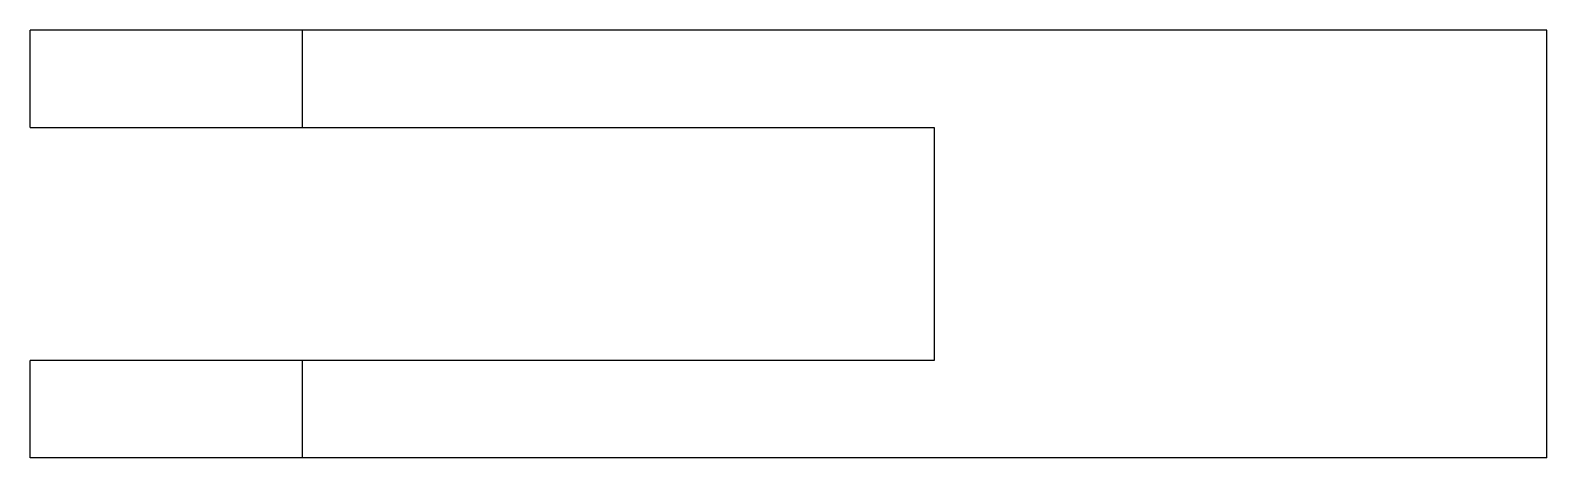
# Model space of a CAD drawing. Header units: metres. Extents: x -26.5 to 51.5, y -22 to 0.
import ezdxf

# ---------------------------------------------------------------- set-up
doc = ezdxf.new("R2010")
doc.units = ezdxf.units.M

msp = doc.modelspace()

# ---------------------------------------------------------------- linework, layer by layer
for points in [[(-26.5, -5), (-26.5, -4.9), (-26.5, -4.8), (-26.5, -4.7), (-26.5, -4.6), (-26.5, -4.5), (-26.5, -4.4), (-26.5, -4.3), (-26.5, -4.2), (-26.5, -4.1), (-26.5, -4), (-26.5, -3.9), (-26.5, -3.8), (-26.5, -3.7), (-26.5, -3.6), (-26.5, -3.5), (-26.5, -3.4), (-26.5, -3.3), (-26.5, -3.2), (-26.5, -3.1), (-26.5, -3), (-26.5, -2.9), (-26.5, -2.8), (-26.5, -2.7), (-26.5, -2.6), (-26.5, -2.5), (-26.5, -2.4), (-26.5, -2.3), (-26.5, -2.2), (-26.5, -2.1), (-26.5, -2), (-26.5, -1.9), (-26.5, -1.8), (-26.5, -1.7), (-26.5, -1.6), (-26.5, -1.5), (-26.5, -1.4), (-26.5, -1.3), (-26.5, -1.2), (-26.5, -1.1), (-26.5, -1), (-26.5, -0.9), (-26.5, -0.8), (-26.5, -0.7), (-26.5, -0.6), (-26.5, -0.5), (-26.5, -0.4), (-26.5, -0.3), (-26.5, -0.2), (-26.5, -0.1), (-26.5, 0)], [(-12.5, 0), (-12.549, 0), (-12.598, 0), (-12.647, 0), (-12.738, 0), (-12.883, 0), (-13.028, 0), (-13.173, 0), (-13.393, 0), (-13.627, 0), (-13.86, 0), (-14.116, 0), (-14.426, 0), (-14.737, 0), (-15.047, 0), (-15.401, 0), (-15.773, 0), (-16.144, 0), (-16.522, 0), (-16.936, 0), (-17.351, 0), (-17.765, 0), (-18.192, 0), (-18.628, 0), (-19.064, 0), (-19.5, 0), (-19.936, 0), (-20.372, 0), (-20.808, 0), (-21.235, 0), (-21.649, 0), (-22.064, 0), (-22.478, 0), (-22.856, 0), (-23.227, 0), (-23.599, 0), (-23.953, 0), (-24.263, 0), (-24.574, 0), (-24.884, 0), (-25.14, 0), (-25.373, 0), (-25.607, 0), (-25.827, 0), (-25.972, 0), (-26.117, 0), (-26.262, 0), (-26.353, 0), (-26.402, 0), (-26.451, 0), (-26.5, 0)], [(-12.5, -5), (-12.5, -4.9), (-12.5, -4.8), (-12.5, -4.7), (-12.5, -4.6), (-12.5, -4.5), (-12.5, -4.4), (-12.5, -4.3), (-12.5, -4.2), (-12.5, -4.1), (-12.5, -4), (-12.5, -3.9), (-12.5, -3.8), (-12.5, -3.7), (-12.5, -3.6), (-12.5, -3.5), (-12.5, -3.4), (-12.5, -3.3), (-12.5, -3.2), (-12.5, -3.1), (-12.5, -3), (-12.5, -2.9), (-12.5, -2.8), (-12.5, -2.7), (-12.5, -2.6), (-12.5, -2.5), (-12.5, -2.4), (-12.5, -2.3), (-12.5, -2.2), (-12.5, -2.1), (-12.5, -2), (-12.5, -1.9), (-12.5, -1.8), (-12.5, -1.7), (-12.5, -1.6), (-12.5, -1.5), (-12.5, -1.4), (-12.5, -1.3), (-12.5, -1.2), (-12.5, -1.1), (-12.5, -1), (-12.5, -0.9), (-12.5, -0.8), (-12.5, -0.7), (-12.5, -0.6), (-12.5, -0.5), (-12.5, -0.4), (-12.5, -0.3), (-12.5, -0.2), (-12.5, -0.1), (-12.5, 0)], [(51.5, 0), (50.22, 0), (48.94, 0), (47.66, 0), (46.38, 0), (45.1, 0), (43.82, 0), (42.54, 0), (41.26, 0), (39.98, 0), (38.7, 0), (37.42, 0), (36.14, 0), (34.86, 0), (33.58, 0), (32.3, 0), (31.02, 0), (29.74, 0), (28.46, 0), (27.18, 0), (25.9, 0), (24.62, 0), (23.34, 0), (22.06, 0), (20.78, 0), (19.5, 0), (18.22, 0), (16.94, 0), (15.66, 0), (14.38, 0), (13.1, 0), (11.82, 0), (10.54, 0), (9.26, 0), (7.98, 0), (6.7, 0), (5.42, 0), (4.14, 0), (2.86, 0), (1.58, 0), (0.3, 0), (-0.98, 0), (-2.26, 0), (-3.54, 0), (-4.82, 0), (-6.1, 0), (-7.38, 0), (-8.66, 0), (-9.94, 0), (-11.22, 0), (-12.5, 0)], [(51.5, -22), (51.5, -21.56), (51.5, -21.12), (51.5, -20.68), (51.5, -20.24), (51.5, -19.8), (51.5, -19.36), (51.5, -18.92), (51.5, -18.48), (51.5, -18.04), (51.5, -17.6), (51.5, -17.16), (51.5, -16.72), (51.5, -16.28), (51.5, -15.84), (51.5, -15.4), (51.5, -14.96), (51.5, -14.52), (51.5, -14.08), (51.5, -13.64), (51.5, -13.2), (51.5, -12.76), (51.5, -12.32), (51.5, -11.88), (51.5, -11.44), (51.5, -11), (51.5, -10.56), (51.5, -10.12), (51.5, -9.68), (51.5, -9.24), (51.5, -8.8), (51.5, -8.36), (51.5, -7.92), (51.5, -7.48), (51.5, -7.04), (51.5, -6.6), (51.5, -6.16), (51.5, -5.72), (51.5, -5.28), (51.5, -4.84), (51.5, -4.4), (51.5, -3.96), (51.5, -3.52), (51.5, -3.08), (51.5, -2.64), (51.5, -2.2), (51.5, -1.76), (51.5, -1.32), (51.5, -0.88), (51.5, -0.44), (51.5, 0)], [(-26.5, -5), (-26.451, -5), (-26.402, -5), (-26.353, -5), (-26.262, -5), (-26.117, -5), (-25.972, -5), (-25.827, -5), (-25.607, -5), (-25.373, -5), (-25.14, -5), (-24.884, -5), (-24.574, -5), (-24.263, -5), (-23.953, -5), (-23.599, -5), (-23.227, -5), (-22.856, -5), (-22.478, -5), (-22.064, -5), (-21.649, -5), (-21.235, -5), (-20.808, -5), (-20.372, -5), (-19.936, -5), (-19.5, -5), (-19.064, -5), (-18.628, -5), (-18.192, -5), (-17.765, -5), (-17.351, -5), (-16.936, -5), (-16.522, -5), (-16.144, -5), (-15.773, -5), (-15.401, -5), (-15.047, -5), (-14.737, -5), (-14.426, -5), (-14.116, -5), (-13.86, -5), (-13.627, -5), (-13.393, -5), (-13.173, -5), (-13.028, -5), (-12.883, -5), (-12.738, -5), (-12.647, -5), (-12.598, -5), (-12.549, -5), (-12.5, -5)], [(-12.5, -5), (-11.85, -5), (-11.2, -5), (-10.55, -5), (-9.9, -5), (-9.25, -5), (-8.6, -5), (-7.95, -5), (-7.3, -5), (-6.65, -5), (-6, -5), (-5.35, -5), (-4.7, -5), (-4.05, -5), (-3.4, -5), (-2.75, -5), (-2.1, -5), (-1.45, -5), (-0.8, -5), (-0.15, -5), (0.5, -5), (1.15, -5), (1.8, -5), (2.45, -5), (3.1, -5), (3.75, -5), (4.4, -5), (5.05, -5), (5.7, -5), (6.35, -5), (7, -5), (7.65, -5), (8.3, -5), (8.95, -5), (9.6, -5), (10.25, -5), (10.9, -5), (11.55, -5), (12.2, -5), (12.85, -5), (13.5, -5), (14.15, -5), (14.8, -5), (15.45, -5), (16.1, -5), (16.75, -5), (17.4, -5), (18.05, -5), (18.7, -5), (19.35, -5), (20, -5)], [(20, -5), (20, -5.24), (20, -5.48), (20, -5.72), (20, -5.96), (20, -6.2), (20, -6.44), (20, -6.68), (20, -6.92), (20, -7.16), (20, -7.4), (20, -7.64), (20, -7.88), (20, -8.12), (20, -8.36), (20, -8.6), (20, -8.84), (20, -9.08), (20, -9.32), (20, -9.56), (20, -9.8), (20, -10.04), (20, -10.28), (20, -10.52), (20, -10.76), (20, -11), (20, -11.24), (20, -11.48), (20, -11.72), (20, -11.96), (20, -12.2), (20, -12.44), (20, -12.68), (20, -12.92), (20, -13.16), (20, -13.4), (20, -13.64), (20, -13.88), (20, -14.12), (20, -14.36), (20, -14.6), (20, -14.84), (20, -15.08), (20, -15.32), (20, -15.56), (20, -15.8), (20, -16.04), (20, -16.28), (20, -16.52), (20, -16.76), (20, -17)], [(-12.5, -17), (-12.549, -17), (-12.598, -17), (-12.647, -17), (-12.738, -17), (-12.883, -17), (-13.028, -17), (-13.173, -17), (-13.393, -17), (-13.627, -17), (-13.86, -17), (-14.116, -17), (-14.426, -17), (-14.737, -17), (-15.047, -17), (-15.401, -17), (-15.773, -17), (-16.144, -17), (-16.522, -17), (-16.936, -17), (-17.351, -17), (-17.765, -17), (-18.192, -17), (-18.628, -17), (-19.064, -17), (-19.5, -17), (-19.936, -17), (-20.372, -17), (-20.808, -17), (-21.235, -17), (-21.649, -17), (-22.064, -17), (-22.478, -17), (-22.856, -17), (-23.227, -17), (-23.599, -17), (-23.953, -17), (-24.263, -17), (-24.574, -17), (-24.884, -17), (-25.14, -17), (-25.373, -17), (-25.607, -17), (-25.827, -17), (-25.972, -17), (-26.117, -17), (-26.262, -17), (-26.353, -17), (-26.402, -17), (-26.451, -17), (-26.5, -17)], [(-26.5, -22), (-26.5, -21.9), (-26.5, -21.8), (-26.5, -21.7), (-26.5, -21.6), (-26.5, -21.5), (-26.5, -21.4), (-26.5, -21.3), (-26.5, -21.2), (-26.5, -21.1), (-26.5, -21), (-26.5, -20.9), (-26.5, -20.8), (-26.5, -20.7), (-26.5, -20.6), (-26.5, -20.5), (-26.5, -20.4), (-26.5, -20.3), (-26.5, -20.2), (-26.5, -20.1), (-26.5, -20), (-26.5, -19.9), (-26.5, -19.8), (-26.5, -19.7), (-26.5, -19.6), (-26.5, -19.5), (-26.5, -19.4), (-26.5, -19.3), (-26.5, -19.2), (-26.5, -19.1), (-26.5, -19), (-26.5, -18.9), (-26.5, -18.8), (-26.5, -18.7), (-26.5, -18.6), (-26.5, -18.5), (-26.5, -18.4), (-26.5, -18.3), (-26.5, -18.2), (-26.5, -18.1), (-26.5, -18), (-26.5, -17.9), (-26.5, -17.8), (-26.5, -17.7), (-26.5, -17.6), (-26.5, -17.5), (-26.5, -17.4), (-26.5, -17.3), (-26.5, -17.2), (-26.5, -17.1), (-26.5, -17)], [(20, -17), (19.35, -17), (18.7, -17), (18.05, -17), (17.4, -17), (16.75, -17), (16.1, -17), (15.45, -17), (14.8, -17), (14.15, -17), (13.5, -17), (12.85, -17), (12.2, -17), (11.55, -17), (10.9, -17), (10.25, -17), (9.6, -17), (8.95, -17), (8.3, -17), (7.65, -17), (7, -17), (6.35, -17), (5.7, -17), (5.05, -17), (4.4, -17), (3.75, -17), (3.1, -17), (2.45, -17), (1.8, -17), (1.15, -17), (0.5, -17), (-0.15, -17), (-0.8, -17), (-1.45, -17), (-2.1, -17), (-2.75, -17), (-3.4, -17), (-4.05, -17), (-4.7, -17), (-5.35, -17), (-6, -17), (-6.65, -17), (-7.3, -17), (-7.95, -17), (-8.6, -17), (-9.25, -17), (-9.9, -17), (-10.55, -17), (-11.2, -17), (-11.85, -17), (-12.5, -17)], [(-12.5, -22), (-12.5, -21.9), (-12.5, -21.8), (-12.5, -21.7), (-12.5, -21.6), (-12.5, -21.5), (-12.5, -21.4), (-12.5, -21.3), (-12.5, -21.2), (-12.5, -21.1), (-12.5, -21), (-12.5, -20.9), (-12.5, -20.8), (-12.5, -20.7), (-12.5, -20.6), (-12.5, -20.5), (-12.5, -20.4), (-12.5, -20.3), (-12.5, -20.2), (-12.5, -20.1), (-12.5, -20), (-12.5, -19.9), (-12.5, -19.8), (-12.5, -19.7), (-12.5, -19.6), (-12.5, -19.5), (-12.5, -19.4), (-12.5, -19.3), (-12.5, -19.2), (-12.5, -19.1), (-12.5, -19), (-12.5, -18.9), (-12.5, -18.8), (-12.5, -18.7), (-12.5, -18.6), (-12.5, -18.5), (-12.5, -18.4), (-12.5, -18.3), (-12.5, -18.2), (-12.5, -18.1), (-12.5, -18), (-12.5, -17.9), (-12.5, -17.8), (-12.5, -17.7), (-12.5, -17.6), (-12.5, -17.5), (-12.5, -17.4), (-12.5, -17.3), (-12.5, -17.2), (-12.5, -17.1), (-12.5, -17)], [(-12.5, -22), (-12.549, -22), (-12.598, -22), (-12.647, -22), (-12.738, -22), (-12.883, -22), (-13.028, -22), (-13.173, -22), (-13.393, -22), (-13.627, -22), (-13.86, -22), (-14.116, -22), (-14.426, -22), (-14.737, -22), (-15.047, -22), (-15.401, -22), (-15.773, -22), (-16.144, -22), (-16.522, -22), (-16.936, -22), (-17.351, -22), (-17.765, -22), (-18.192, -22), (-18.628, -22), (-19.064, -22), (-19.5, -22), (-19.936, -22), (-20.372, -22), (-20.808, -22), (-21.235, -22), (-21.649, -22), (-22.064, -22), (-22.478, -22), (-22.856, -22), (-23.227, -22), (-23.599, -22), (-23.953, -22), (-24.263, -22), (-24.574, -22), (-24.884, -22), (-25.14, -22), (-25.373, -22), (-25.607, -22), (-25.827, -22), (-25.972, -22), (-26.117, -22), (-26.262, -22), (-26.353, -22), (-26.402, -22), (-26.451, -22), (-26.5, -22)], [(51.5, -22), (50.22, -22), (48.94, -22), (47.66, -22), (46.38, -22), (45.1, -22), (43.82, -22), (42.54, -22), (41.26, -22), (39.98, -22), (38.7, -22), (37.42, -22), (36.14, -22), (34.86, -22), (33.58, -22), (32.3, -22), (31.02, -22), (29.74, -22), (28.46, -22), (27.18, -22), (25.9, -22), (24.62, -22), (23.34, -22), (22.06, -22), (20.78, -22), (19.5, -22), (18.22, -22), (16.94, -22), (15.66, -22), (14.38, -22), (13.1, -22), (11.82, -22), (10.54, -22), (9.26, -22), (7.98, -22), (6.7, -22), (5.42, -22), (4.14, -22), (2.86, -22), (1.58, -22), (0.3, -22), (-0.98, -22), (-2.26, -22), (-3.54, -22), (-4.82, -22), (-6.1, -22), (-7.38, -22), (-8.66, -22), (-9.94, -22), (-11.22, -22), (-12.5, -22)]]:
    msp.add_lwpolyline(points)

doc.saveas('drawing.dxf')
